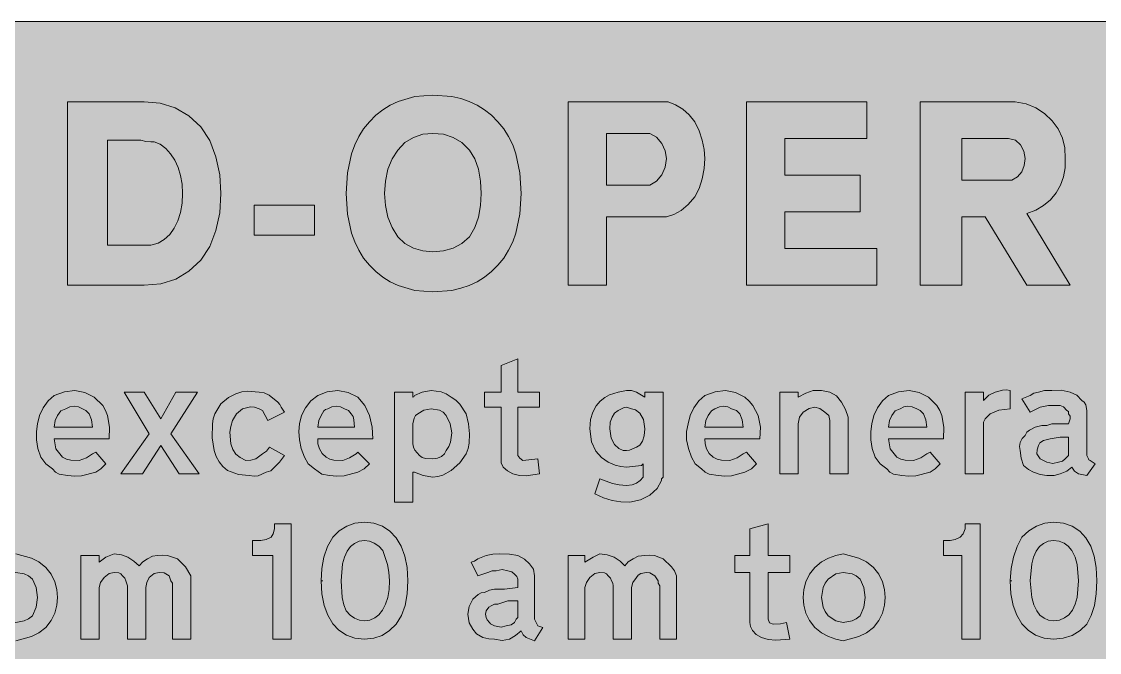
# Model space of a CAD drawing. Header units: metres. Extents: x 10 to 559, y 12 to 260.
# Drawn here: x 345.7 to 462, y 191.9 to 259.9 of the extents above; entities that cross this region are included whole.
import ezdxf

# ---------------------------------------------------------------- set-up
doc = ezdxf.new("R2010")
doc.units = ezdxf.units.M
for name, color, linetype, true_color in [('FILL_BLACK_000000', 7, 'Continuous', 0x000000), ('FILL_YELLOW_FFFF00', 7, 'Continuous', 0xffff00), ('STROKE_BLACK_000000', 7, 'Continuous', 0x000000)]:
    doc.layers.add(name, color=color, linetype=linetype, true_color=true_color)

msp = doc.modelspace()

# ---------------------------------------------------------------- hatches: boundary and pattern name
at = {"layer": 'FILL_BLACK_000000', "true_color": 0x000000}
h = msp.add_hatch(color=7, dxfattribs=at)
h.dxf.hatch_style = 1
h.paths.add_polyline_path([(350.64, 251.28), (358.92, 251.28), (360.64, 251.11), (362.25, 250.6), (363.73, 249.76), (365.04, 248.58), (365.99, 247.08), (366.66, 245.32), (367.07, 243.39), (367.2, 241.38), (367.07, 239.29), (366.66, 237.37), (365.99, 235.66), (365.04, 234.18), (363.75, 233), (362.32, 232.15), (360.71, 231.65), (358.92, 231.48), (350.64, 231.48), (350.64, 251.28)])
h.paths.add_polyline_path([(358.38, 235.8), (359.46, 235.8), (359.64, 235.8), (360.41, 236.02), (361.09, 236.42), (361.67, 236.96), (362.16, 237.64), (362.55, 238.44), (362.83, 239.34), (363, 240.33), (363.06, 241.38), (363, 242.37), (362.84, 243.31), (362.57, 244.19), (362.21, 244.98), (361.76, 245.67), (361.24, 246.24), (360.65, 246.68), (360, 246.96), (359.78, 246.96), (359.64, 246.96), (359.1, 246.98), (358.56, 247.14), (358.2, 247.14), (354.96, 247.14), (354.96, 235.8), (358.2, 235.8), (358.31, 235.8), (358.38, 235.8)], flags=16)
h = msp.add_hatch(color=7, dxfattribs=at)
h.dxf.hatch_style = 1
h.paths.add_polyline_path([(393.07, 251.61), (393.97, 251.3), (394.83, 250.9), (395.63, 250.41), (396.38, 249.81), (397.08, 249.12), (397.71, 248.34), (398.23, 247.51), (398.67, 246.61), (399.01, 245.65), (399.46, 243.6), (399.6, 241.38), (399.46, 239.16), (399.01, 237.1), (398.67, 236.15), (398.23, 235.25), (397.71, 234.42), (397.08, 233.64), (396.38, 232.95), (395.63, 232.35), (394.83, 231.86), (393.97, 231.46), (393.07, 231.15), (392.12, 230.93), (390.06, 230.76), (388.11, 230.93), (386.3, 231.46), (385.46, 231.86), (384.67, 232.35), (383.92, 232.95), (383.22, 233.64), (382.59, 234.42), (382.07, 235.25), (381.63, 236.15), (381.28, 237.1), (380.84, 239.16), (380.7, 241.38), (380.84, 243.6), (381.28, 245.65), (381.63, 246.61), (382.07, 247.51), (382.59, 248.34), (383.22, 249.12), (383.92, 249.81), (384.67, 250.41), (385.46, 250.9), (386.3, 251.3), (388.11, 251.83), (390.06, 252), (392.12, 251.83), (393.07, 251.61)])
h.paths.add_polyline_path([(394.99, 243.99), (394.6, 245.13), (394.02, 246.06), (393.17, 246.87), (392.24, 247.43), (391.21, 247.76), (390.06, 247.86), (388.99, 247.76), (387.97, 247.43), (387.05, 246.87), (386.28, 246.06), (385.68, 245.13), (385.22, 243.99), (384.94, 242.72), (384.84, 241.38), (384.94, 240.07), (385.22, 238.84), (385.68, 237.71), (386.28, 236.7), (387.05, 235.99), (387.97, 235.48), (388.99, 235.18), (390.06, 235.08), (391.21, 235.18), (392.24, 235.48), (393.17, 235.99), (394.02, 236.7), (394.6, 237.71), (394.99, 238.84), (395.21, 240.07), (395.28, 241.38), (395.21, 242.72), (394.99, 243.99)], flags=16)
h = msp.add_hatch(color=7, dxfattribs=at)
h.dxf.hatch_style = 1
h.paths.add_polyline_path([(408.78, 238.86), (408.78, 231.48), (404.64, 231.48), (404.64, 251.28), (414.54, 251.28), (415.26, 251.28), (415.33, 251.28), (415.44, 251.28), (416.24, 250.94), (417.02, 250.47), (417.72, 249.86), (418.32, 249.12), (418.79, 248.15), (419.13, 247.14), (419.33, 246.13), (419.4, 245.16), (419.33, 244.06), (419.13, 242.95), (418.79, 241.92), (418.32, 241.02), (417.61, 240.18), (416.86, 239.53), (416.07, 239.1), (415.26, 238.86), (415.19, 238.86), (415.08, 238.86), (414.36, 238.86), (408.78, 238.86)])
h.paths.add_polyline_path([(413.28, 242.28), (413.35, 242.28), (413.46, 242.28), (414.2, 242.7), (414.77, 243.38), (415.13, 244.23), (415.26, 245.16), (415.13, 245.99), (414.77, 246.78), (414.2, 247.44), (413.46, 247.86), (413.1, 247.86), (408.78, 247.86), (408.78, 242.28), (413.28, 242.28)], flags=16)
h = msp.add_hatch(color=7, dxfattribs=at)
h.dxf.hatch_style = 1
h.paths.add_polyline_path([(428.04, 235.44), (437.94, 235.44), (437.94, 231.48), (423.9, 231.48), (423.9, 251.28), (436.86, 251.28), (436.86, 247.32), (428.04, 247.32), (428.04, 243.36), (436.14, 243.36), (436.14, 239.4), (428.04, 239.4), (428.04, 235.44)])
h = msp.add_hatch(color=7, dxfattribs=at)
h.dxf.hatch_style = 1
h.paths.add_polyline_path([(442.62, 231.48), (442.62, 251.28), (452.88, 251.28), (454.05, 251.04), (455.12, 250.6), (456.06, 249.99), (456.86, 249.23), (457.5, 248.35), (457.97, 247.36), (458.23, 246.29), (458.28, 245.16), (458.26, 244.16), (458.09, 243.19), (457.76, 242.28), (457.29, 241.45), (456.68, 240.7), (455.95, 240.07), (455.1, 239.57), (454.14, 239.22), (458.82, 231.48), (454.14, 231.48), (449.64, 238.86), (447.12, 238.86), (447.12, 231.48), (442.62, 231.48)])
h.paths.add_polyline_path([(452.52, 242.82), (453.12, 243.19), (453.58, 243.72), (453.86, 244.39), (453.96, 245.16), (453.83, 245.95), (453.46, 246.64), (452.9, 247.13), (452.16, 247.32), (447.12, 247.32), (447.12, 242.82), (452.34, 242.82), (452.52, 242.82)], flags=16)
h = msp.add_hatch(color=7, dxfattribs=at)
h.dxf.hatch_style = 1
h.paths.add_polyline_path([(377.28, 240.12), (377.28, 236.88), (370.8, 236.88), (370.8, 240.12), (377.28, 240.12)])
h = msp.add_hatch(color=7, dxfattribs=at)
h.dxf.hatch_style = 1
h.paths.add_polyline_path([(399.44, 212.85), (399.78, 212.58), (401.4, 212.76), (401.58, 211.14), (400.14, 210.94), (399.4, 210.96), (398.7, 211.14), (398.1, 211.47), (397.66, 211.88), (397.43, 212.33), (397.44, 212.76), (397.44, 218.34), (395.64, 218.34), (395.64, 219.96), (397.44, 219.96), (397.44, 222.84), (399.24, 223.56), (399.24, 219.96), (401.58, 219.96), (401.58, 218.34), (399.24, 218.34), (399.24, 213.12), (399.44, 212.85)])
h = msp.add_hatch(color=7, dxfattribs=at)
h.dxf.hatch_style = 1
h.paths.add_polyline_path([(349.35, 211.34), (349.02, 211.68), (348.32, 212.24), (347.76, 212.94), (347.45, 213.88), (347.31, 214.81), (347.3, 215.7), (347.4, 216.54), (347.63, 217.45), (348.03, 218.27), (348.56, 219), (349.2, 219.6), (350.31, 220), (351.43, 220.12), (352.52, 219.93), (353.52, 219.42), (354.44, 218.5), (354.76, 217.98), (354.96, 217.44), (355.18, 216.18), (355.14, 214.92), (349.2, 214.92), (349.38, 213.84), (350.1, 212.94), (350.53, 212.73), (351, 212.62), (351.9, 212.58), (352.69, 212.87), (353.34, 213.3), (353.7, 213.48), (354.78, 212.22), (354.24, 211.7), (353.7, 211.32), (352.17, 210.94), (351.42, 210.89), (350.64, 210.96), (349.76, 211.12), (349.35, 211.34)])
h.paths.add_polyline_path([(353.23, 216.97), (352.98, 217.62), (352.62, 217.96), (352.26, 218.16), (351.83, 218.36), (351.36, 218.43), (350.89, 218.36), (350.46, 218.16), (349.94, 217.93), (349.56, 217.44), (349.31, 216.88), (349.2, 216.18), (353.34, 216.18), (353.23, 216.97)], flags=16)
h = msp.add_hatch(color=7, dxfattribs=at)
h.dxf.hatch_style = 1
h.paths.add_polyline_path([(360.72, 214.2), (358.74, 211.14), (356.4, 211.14), (359.46, 215.46), (356.76, 219.96), (358.92, 219.96), (360.72, 217.08), (362.34, 219.96), (364.68, 219.96), (361.8, 215.46), (364.86, 211.14), (362.7, 211.14), (360.72, 214.2)])
h = msp.add_hatch(color=7, dxfattribs=at)
h.dxf.hatch_style = 1
h.paths.add_polyline_path([(370.44, 212.6), (370.98, 212.76), (371.7, 213.3), (372.13, 213.59), (372.42, 214.02), (374.04, 213.12), (373.5, 212.4), (372.96, 211.86), (372.58, 211.45), (372.06, 211.32), (371.23, 210.94), (370.77, 210.89), (370.26, 210.96), (369.09, 211.09), (367.92, 211.5), (367.42, 211.94), (367, 212.44), (366.68, 213.02), (366.48, 213.66), (366.26, 215.03), (366.3, 216.54), (366.36, 217.08), (366.55, 217.62), (367.2, 218.7), (368.01, 219.37), (368.82, 219.78), (369.47, 219.99), (370.08, 220.07), (371.34, 219.96), (371.88, 219.87), (372.4, 219.62), (373.32, 218.88), (373.57, 218.61), (373.68, 218.34), (374.04, 217.8), (372.24, 216.9), (371.7, 217.98), (371.34, 218.16), (370.83, 218.34), (370.37, 218.36), (369.54, 218.16), (368.87, 217.6), (368.46, 216.9), (368.25, 216.25), (368.17, 215.64), (368.28, 214.38), (368.48, 213.77), (368.82, 213.28), (369.29, 212.89), (369.9, 212.58), (370.44, 212.6)])
h = msp.add_hatch(color=7, dxfattribs=at)
h.dxf.hatch_style = 1
h.paths.add_polyline_path([(377.28, 211.68), (376.6, 212.24), (376.2, 212.94), (375.86, 213.88), (375.66, 214.81), (375.59, 215.7), (375.66, 216.54), (375.89, 217.45), (376.31, 218.27), (376.9, 219), (377.64, 219.6), (378.67, 220), (379.8, 220.12), (380.93, 219.93), (381.96, 219.42), (382.72, 218.5), (383.22, 217.44), (383.53, 216.18), (383.58, 214.92), (377.64, 214.92), (377.66, 214.38), (377.82, 213.84), (378.11, 213.32), (378.54, 212.94), (378.95, 212.73), (379.37, 212.62), (380.34, 212.58), (381.06, 212.87), (381.78, 213.3), (381.96, 213.48), (383.22, 212.22), (382.66, 211.7), (381.96, 211.32), (380.5, 210.94), (379.71, 210.89), (378.9, 210.96), (378.09, 211.12), (377.28, 211.68)])
h.paths.add_polyline_path([(381.55, 216.97), (381.45, 217.32), (381.24, 217.62), (380.95, 217.96), (380.52, 218.16), (380.09, 218.36), (379.62, 218.43), (379.15, 218.36), (378.72, 218.16), (378.48, 218.1), (378.29, 217.93), (378, 217.44), (377.75, 216.88), (377.64, 216.18), (381.6, 216.18), (381.55, 216.97)], flags=16)
h = msp.add_hatch(color=7, dxfattribs=at)
h.dxf.hatch_style = 1
h.paths.add_polyline_path([(390.96, 219.98), (391.5, 219.76), (392.04, 219.42), (392.55, 219.09), (392.98, 218.65), (393.66, 217.62), (393.91, 216.54), (394.02, 215.46), (393.97, 214.45), (393.87, 213.87), (393.66, 213.3), (392.98, 212.33), (392.04, 211.5), (391.12, 211), (390.6, 210.84), (390.06, 210.78), (389, 210.98), (388.08, 211.32), (387.97, 211.32), (387.9, 211.32), (387.9, 208.08), (385.92, 208.08), (385.92, 219.96), (387.9, 219.96), (387.9, 219.6), (387.9, 219.42), (387.99, 219.44), (388.08, 219.6), (388.91, 219.94), (389.88, 220.14), (390.96, 219.98)])
h.paths.add_polyline_path([(388.04, 217.15), (387.9, 216.54), (387.9, 214.38), (387.96, 214.01), (388.12, 213.68), (388.62, 213.12), (388.92, 212.91), (389.27, 212.8), (390.06, 212.76), (390.56, 212.82), (390.98, 213.01), (391.3, 213.29), (391.5, 213.66), (391.79, 214.09), (391.98, 214.55), (392.11, 215.55), (391.93, 216.55), (391.5, 217.44), (391.17, 217.78), (390.76, 218), (389.88, 218.16), (389.09, 218.02), (388.44, 217.62), (388.2, 217.43), (388.04, 217.15)], flags=16)
h = msp.add_hatch(color=7, dxfattribs=at)
h.dxf.hatch_style = 1
h.paths.add_polyline_path([(410.16, 209.94), (410.94, 209.88), (411.55, 209.94), (412.04, 210.13), (412.43, 210.41), (412.74, 210.78), (412.74, 211.14), (412.74, 212.22), (412.56, 212.04), (410.94, 211.86), (410.35, 211.93), (409.72, 212.09), (408.96, 212.4), (408.27, 212.89), (407.63, 213.59), (407.16, 214.6), (406.98, 216), (407.07, 216.99), (407.31, 217.81), (407.66, 218.47), (408.1, 218.99), (408.6, 219.39), (409.11, 219.67), (410.04, 219.96), (410.94, 220.14), (411.48, 220.12), (412.02, 219.96), (412.92, 219.42), (412.92, 219.96), (414.9, 219.96), (414.9, 210.78), (414.72, 210.6), (414.72, 210.42), (414.26, 209.55), (413.48, 208.84), (412.47, 208.34), (411.3, 208.08), (410.35, 208.12), (409.41, 208.26), (408.46, 208.54), (407.52, 208.98), (408.06, 210.6), (409.43, 210.1), (410.16, 209.94)])
h.paths.add_polyline_path([(410.04, 217.98), (409.67, 217.67), (409.39, 217.26), (409.2, 216.71), (409.14, 216), (409.29, 214.98), (409.66, 214.29), (410.13, 213.87), (410.58, 213.66), (410.94, 213.66), (411.28, 213.7), (412.02, 214.02), (412.39, 214.25), (412.67, 214.67), (412.86, 215.26), (412.92, 216), (412.77, 217.02), (412.4, 217.69), (411.93, 218.05), (411.48, 218.16), (410.94, 218.34), (410.69, 218.29), (410.04, 217.98)], flags=16)
h = msp.add_hatch(color=7, dxfattribs=at)
h.dxf.hatch_style = 1
h.paths.add_polyline_path([(419.45, 211.34), (419.04, 211.68), (418.37, 212.24), (417.96, 212.94), (417.63, 213.88), (417.44, 214.81), (417.43, 215.7), (417.6, 216.54), (417.83, 217.45), (418.23, 218.27), (418.76, 219), (419.4, 219.6), (420.51, 220), (421.63, 220.12), (422.72, 219.93), (423.72, 219.42), (424.2, 218.98), (424.58, 218.5), (425.16, 217.44), (425.39, 216.18), (425.34, 214.92), (419.4, 214.92), (419.42, 214.38), (419.58, 213.84), (419.87, 213.32), (420.3, 212.94), (420.73, 212.73), (421.2, 212.62), (422.1, 212.58), (422.89, 212.87), (423.54, 213.3), (423.9, 213.48), (424.98, 212.22), (424.42, 211.7), (423.72, 211.32), (422.28, 210.94), (421.54, 210.89), (420.84, 210.96), (419.87, 211.12), (419.45, 211.34)])
h.paths.add_polyline_path([(423.43, 216.97), (423.18, 217.62), (422.8, 217.96), (422.28, 218.16), (421.87, 218.36), (421.45, 218.43), (420.99, 218.36), (420.48, 218.16), (420.12, 217.93), (419.76, 217.44), (419.51, 216.88), (419.4, 216.18), (423.54, 216.18), (423.43, 216.97)], flags=16)
h = msp.add_hatch(color=7, dxfattribs=at)
h.dxf.hatch_style = 1
h.paths.add_polyline_path([(430.65, 218.2), (430.02, 217.8), (429.62, 217.24), (429.48, 216.54), (429.48, 211.14), (427.5, 211.14), (427.5, 219.96), (429.48, 219.96), (429.48, 219.42), (430.29, 219.85), (431.1, 220.14), (432, 220.12), (432.9, 219.96), (433.6, 219.55), (434.16, 218.88), (434.59, 218.07), (434.88, 217.26), (434.88, 211.14), (432.9, 211.14), (432.9, 216.9), (432.77, 217.42), (432.36, 217.8), (431.82, 218.2), (431.28, 218.34), (430.65, 218.2)])
h = msp.add_hatch(color=7, dxfattribs=at)
h.dxf.hatch_style = 1
h.paths.add_polyline_path([(439.35, 211.34), (439.02, 211.68), (438.32, 212.24), (437.76, 212.94), (437.45, 213.88), (437.31, 214.81), (437.3, 215.7), (437.4, 216.54), (437.63, 217.45), (438.03, 218.27), (438.56, 219), (439.2, 219.6), (440.31, 220), (441.43, 220.12), (442.52, 219.93), (443.52, 219.42), (444.44, 218.5), (444.76, 217.98), (444.96, 217.44), (445.18, 216.18), (445.14, 214.92), (439.2, 214.92), (439.38, 213.84), (440.1, 212.94), (440.53, 212.73), (441, 212.62), (441.9, 212.58), (442.69, 212.87), (443.34, 213.3), (443.7, 213.48), (444.78, 212.22), (444.24, 211.7), (443.7, 211.32), (442.17, 210.94), (441.42, 210.89), (440.64, 210.96), (439.76, 211.12), (439.35, 211.34)])
h.paths.add_polyline_path([(443.23, 216.97), (442.98, 217.62), (442.62, 217.96), (442.26, 218.16), (441.75, 218.36), (441.29, 218.43), (440.87, 218.36), (440.46, 218.16), (439.94, 217.93), (439.56, 217.44), (439.31, 216.88), (439.2, 216.18), (443.34, 216.18), (443.23, 216.97)], flags=16)
h = msp.add_hatch(color=7, dxfattribs=at)
h.dxf.hatch_style = 1
h.paths.add_polyline_path([(450.02, 219.64), (450.72, 219.96), (451.53, 220.18), (451.94, 220.21), (452.34, 220.14), (452.34, 218.16), (451.13, 218.02), (450.18, 217.62), (449.64, 217.08), (449.48, 216.72), (449.46, 216.36), (449.46, 211.14), (447.48, 211.14), (447.48, 219.96), (449.46, 219.96), (449.46, 219.06), (450.02, 219.64)])
h = msp.add_hatch(color=7, dxfattribs=at)
h.dxf.hatch_style = 1
h.paths.add_polyline_path([(454.88, 219.85), (455.4, 219.96), (456.05, 220.12), (456.84, 220.14), (457.83, 220.18), (458.82, 219.96), (459.52, 219.64), (460.08, 219.06), (460.32, 218.87), (460.49, 218.59), (460.62, 217.98), (460.62, 216), (460.62, 213.12), (460.8, 212.76), (460.82, 212.67), (460.98, 212.58), (461.52, 212.22), (460.62, 210.96), (459.72, 211.14), (459.29, 211.43), (459, 211.86), (458.44, 211.43), (457.74, 211.14), (457.09, 210.98), (456.3, 210.96), (455.58, 211.07), (454.86, 211.32), (454.32, 211.61), (453.78, 212.04), (453.53, 212.85), (453.42, 213.66), (453.35, 214.09), (453.42, 214.54), (453.62, 214.95), (453.96, 215.28), (454.15, 215.62), (454.43, 215.86), (455.04, 216.18), (455.74, 216.34), (456.3, 216.36), (456.84, 216.52), (457.38, 216.54), (458.64, 216.54), (458.82, 217.08), (458.8, 217.35), (458.64, 217.62), (458.62, 217.87), (458.46, 217.98), (458.1, 218.38), (457.74, 218.52), (456.48, 218.52), (455.58, 218.34), (454.5, 217.8), (453.6, 219.24), (454.5, 219.6), (454.88, 219.85)])
h.paths.add_polyline_path([(457.56, 212.4), (457.99, 212.51), (458.28, 212.76), (458.64, 213.12), (458.64, 213.66), (458.64, 215.1), (457.74, 215.1), (456.66, 214.92), (455.94, 214.74), (455.54, 214.47), (455.4, 214.2), (455.24, 213.75), (455.22, 213.3), (455.58, 212.76), (455.94, 212.58), (456.3, 212.4), (456.93, 212.26), (457.56, 212.4)], flags=16)
h = msp.add_hatch(color=7, dxfattribs=at)
h.dxf.hatch_style = 1
h.paths.add_polyline_path([(378.29, 202.16), (378.68, 203.29), (379.26, 204.3), (379.97, 205.01), (380.77, 205.51), (381.66, 205.82), (382.68, 205.92), (383.71, 205.81), (384.63, 205.49), (385.43, 204.97), (386.1, 204.25), (386.64, 203.35), (387.03, 202.27), (387.28, 201.03), (387.36, 199.62), (387.29, 198.21), (387.07, 196.94), (386.68, 195.85), (386.1, 194.94), (385.39, 194.23), (384.59, 193.72), (383.7, 193.42), (382.68, 193.32), (381.65, 193.43), (380.73, 193.75), (379.93, 194.27), (379.26, 194.98), (378.72, 195.89), (378.33, 196.96), (378.08, 198.21), (378, 199.62), (378.07, 200.93), (378.29, 202.16)])
h.paths.add_polyline_path([(383.79, 195.6), (384.25, 195.95), (384.64, 196.45), (384.95, 197.07), (385.19, 197.81), (385.33, 198.66), (385.38, 199.62), (385.32, 200.53), (385.16, 201.37), (384.66, 202.86), (384.22, 203.33), (383.74, 203.67), (383.22, 203.87), (382.68, 203.94), (382.11, 203.87), (381.6, 203.64), (381.17, 203.29), (380.81, 202.79), (380.53, 202.17), (380.33, 201.43), (380.16, 199.62), (380.29, 197.8), (380.46, 197.01), (380.7, 196.38), (381.14, 195.91), (381.62, 195.57), (382.14, 195.37), (382.68, 195.3), (383.26, 195.37), (383.79, 195.6)], flags=16)
h = msp.add_hatch(color=7, dxfattribs=at)
h.dxf.hatch_style = 1
h.paths.add_polyline_path([(452.7, 202.16), (453.1, 203.29), (453.6, 204.3), (454.34, 205.01), (455.18, 205.51), (456.08, 205.82), (457.02, 205.92), (458.1, 205.81), (459.04, 205.49), (459.85, 204.97), (460.51, 204.25), (461.03, 203.35), (461.4, 202.27), (461.62, 201.03), (461.7, 199.62), (461.63, 198.21), (461.43, 196.94), (461.09, 195.85), (460.62, 194.94), (459.88, 194.23), (459.02, 193.72), (458.06, 193.42), (457.02, 193.32), (455.99, 193.43), (455.07, 193.75), (454.27, 194.27), (453.6, 194.98), (453.06, 195.89), (452.67, 196.96), (452.42, 198.21), (452.34, 199.62), (452.44, 200.93), (452.7, 202.16)])
h.paths.add_polyline_path([(458.2, 195.6), (458.67, 195.95), (459.05, 196.45), (459.34, 197.07), (459.55, 197.81), (459.72, 199.62), (459.56, 201.37), (459.34, 202.15), (459, 202.86), (458.59, 203.33), (458.15, 203.67), (457.63, 203.87), (457.02, 203.94), (456.45, 203.87), (455.94, 203.64), (455.51, 203.29), (455.15, 202.79), (454.87, 202.17), (454.67, 201.43), (454.5, 199.62), (454.66, 197.8), (454.88, 197.01), (455.22, 196.38), (455.55, 195.91), (455.99, 195.57), (456.49, 195.37), (457.02, 195.3), (457.65, 195.37), (458.2, 195.6)], flags=16)
h = msp.add_hatch(color=7, dxfattribs=at)
h.dxf.hatch_style = 1
h.paths.add_polyline_path([(372.78, 193.32), (372.78, 202.32), (370.62, 202.32), (370.62, 203.94), (371.52, 203.94), (372.06, 204.05), (372.6, 204.3), (372.85, 204.68), (372.96, 205.2), (372.96, 205.74), (374.76, 205.74), (374.76, 193.32), (372.78, 193.32)])
h = msp.add_hatch(color=7, dxfattribs=at)
h.dxf.hatch_style = 1
h.paths.add_polyline_path([(426.38, 195.07), (426.78, 194.94), (427.57, 194.96), (428.22, 195.12), (428.58, 193.32), (427.05, 193.21), (426.25, 193.29), (425.52, 193.5), (424.94, 193.83), (424.55, 194.24), (424.33, 194.69), (424.26, 195.12), (424.26, 200.52), (422.64, 200.52), (422.64, 202.32), (424.26, 202.32), (424.26, 205.2), (426.24, 205.74), (426.24, 202.32), (428.58, 202.32), (428.58, 200.52), (426.24, 200.52), (426.24, 195.48), (426.38, 195.07)])
h = msp.add_hatch(color=7, dxfattribs=at)
h.dxf.hatch_style = 1
h.paths.add_polyline_path([(447.12, 193.32), (447.12, 202.32), (445.14, 202.32), (445.14, 203.94), (445.86, 203.94), (446.4, 204.05), (446.94, 204.3), (447.28, 204.68), (447.48, 205.2), (447.48, 205.74), (449.1, 205.74), (449.1, 193.32), (447.12, 193.32)])
h = msp.add_hatch(color=7, dxfattribs=at)
h.dxf.hatch_style = 1
h.paths.add_polyline_path([(341.03, 199.51), (341.42, 200.33), (342, 201.06), (342.71, 201.64), (343.46, 202.05), (344.25, 202.33), (345.06, 202.5), (346.75, 202.05), (347.57, 201.64), (348.3, 201.06), (348.88, 200.33), (349.27, 199.51), (349.49, 198.66), (349.56, 197.82), (349.49, 196.98), (349.27, 196.13), (348.88, 195.31), (348.3, 194.58), (347.57, 194), (346.75, 193.59), (345.06, 193.14), (344.25, 193.31), (343.46, 193.59), (342.71, 194), (342, 194.58), (341.42, 195.31), (341.03, 196.13), (340.81, 196.98), (340.74, 197.82), (340.81, 198.66), (341.03, 199.51)])
h.paths.add_polyline_path([(343.44, 199.8), (343.1, 199.36), (342.88, 198.88), (342.72, 197.82), (342.88, 196.76), (343.1, 196.28), (343.44, 195.84), (344.25, 195.28), (345.06, 195.12), (345.96, 195.28), (346.43, 195.5), (346.86, 195.84), (347.26, 196.76), (347.4, 197.82), (347.26, 198.88), (346.86, 199.8), (346.43, 200.14), (345.96, 200.36), (345.06, 200.52), (344.25, 200.36), (343.44, 199.8)], flags=16)
h = msp.add_hatch(color=7, dxfattribs=at)
h.dxf.hatch_style = 1
h.paths.add_polyline_path([(354.06, 201.6), (354.78, 202.14), (355.68, 202.5), (356.46, 202.4), (357.17, 202.14), (357.81, 201.74), (358.38, 201.24), (358.76, 201.67), (359.28, 201.96), (359.82, 202.27), (360.36, 202.32), (360.9, 202.39), (361.44, 202.34), (362.52, 201.96), (363.38, 201.13), (363.96, 200.16), (363.96, 199.98), (363.96, 199.62), (363.96, 193.32), (361.98, 193.32), (361.98, 199.08), (361.96, 199.35), (361.8, 199.62), (361.62, 200.16), (361.08, 200.47), (360.54, 200.52), (360, 200.38), (359.46, 199.98), (359.21, 199.44), (359.1, 198.9), (359.1, 193.32), (357.12, 193.32), (357.12, 199.08), (356.94, 199.62), (356.83, 199.89), (356.58, 200.16), (356.41, 200.37), (356.2, 200.47), (355.68, 200.52), (355.14, 200.38), (354.6, 199.98), (354.2, 199.44), (354.06, 198.9), (354.06, 193.32), (352.08, 193.32), (352.08, 202.32), (354.06, 202.32), (354.06, 201.6)])
h = msp.add_hatch(color=7, dxfattribs=at)
h.dxf.hatch_style = 1
h.paths.add_polyline_path([(394.92, 201.96), (395.82, 202.32), (396.54, 202.48), (397.26, 202.5), (398.32, 202.48), (399.24, 202.32), (399.94, 201.94), (400.5, 201.42), (400.9, 200.86), (401.04, 200.16), (401.04, 198.36), (401.04, 195.48), (401.22, 195.12), (401.4, 194.76), (401.94, 194.58), (401.04, 193.14), (400.14, 193.5), (399.8, 193.79), (399.6, 194.22), (398.97, 193.7), (398.34, 193.32), (397.53, 193.18), (396.72, 193.32), (396.09, 193.34), (395.46, 193.5), (394.78, 193.88), (394.38, 194.4), (393.97, 195.07), (393.84, 196.02), (393.97, 196.83), (394.38, 197.64), (394.94, 198.13), (395.27, 198.3), (395.64, 198.36), (396.18, 198.61), (396.72, 198.72), (397.8, 198.72), (399.24, 198.9), (399.24, 199.26), (399.24, 199.8), (399.13, 200.07), (398.88, 200.34), (398.59, 200.59), (398.16, 200.7), (397.53, 200.83), (396.9, 200.7), (396.45, 200.68), (396, 200.52), (394.92, 200.16), (394.2, 201.6), (394.56, 201.71), (394.92, 201.96)])
h.paths.add_polyline_path([(397.98, 194.76), (398.5, 194.87), (398.88, 195.12), (399.06, 195.48), (399.22, 195.66), (399.24, 195.84), (399.24, 197.46), (398.16, 197.46), (397.08, 197.1), (396.72, 197.08), (396.36, 196.92), (396.09, 196.78), (395.82, 196.38), (395.75, 196.02), (395.82, 195.66), (395.93, 195.39), (396.18, 195.12), (396.27, 194.96), (396.36, 194.94), (396.72, 194.76), (397.42, 194.62), (397.98, 194.76)], flags=16)
h = msp.add_hatch(color=7, dxfattribs=at)
h.dxf.hatch_style = 1
h.paths.add_polyline_path([(406.44, 201.6), (407.34, 202.14), (408.06, 202.5), (408.86, 202.4), (409.61, 202.14), (410.26, 201.74), (410.76, 201.24), (411.14, 201.67), (411.66, 201.96), (412.22, 202.27), (412.92, 202.32), (413.46, 202.39), (413.98, 202.34), (414.9, 201.96), (415.82, 201.13), (416.14, 200.67), (416.34, 200.16), (416.34, 199.98), (416.34, 199.62), (416.34, 193.32), (414.54, 193.32), (414.54, 199.08), (414.38, 199.35), (414.36, 199.62), (414, 200.16), (413.48, 200.47), (413.1, 200.52), (412.49, 200.38), (412.21, 200.22), (412.02, 199.98), (411.62, 199.44), (411.48, 198.9), (411.48, 193.32), (409.5, 193.32), (409.5, 199.08), (409.48, 199.35), (409.32, 199.62), (409.21, 199.89), (408.96, 200.16), (408.79, 200.37), (408.58, 200.47), (408.06, 200.52), (407.52, 200.38), (406.98, 199.98), (406.64, 199.44), (406.44, 198.9), (406.44, 193.32), (404.64, 193.32), (404.64, 202.32), (406.44, 202.32), (406.44, 201.6)])
h = msp.add_hatch(color=7, dxfattribs=at)
h.dxf.hatch_style = 1
h.paths.add_polyline_path([(430.31, 199.51), (430.7, 200.33), (431.28, 201.06), (431.99, 201.64), (432.74, 202.05), (433.53, 202.33), (434.34, 202.5), (436.03, 202.05), (436.85, 201.64), (437.58, 201.06), (438.16, 200.33), (438.55, 199.51), (438.77, 198.66), (438.84, 197.82), (438.77, 196.98), (438.55, 196.13), (438.16, 195.31), (437.58, 194.58), (436.85, 194), (436.03, 193.59), (434.34, 193.14), (433.53, 193.31), (432.74, 193.59), (431.99, 194), (431.28, 194.58), (430.7, 195.31), (430.31, 196.13), (430.09, 196.98), (430.02, 197.82), (430.09, 198.66), (430.31, 199.51)])
h.paths.add_polyline_path([(432.72, 199.8), (432.38, 199.36), (432.16, 198.88), (432, 197.82), (432.16, 196.76), (432.38, 196.28), (432.72, 195.84), (433.53, 195.28), (434.34, 195.12), (435.31, 195.28), (435.73, 195.5), (436.14, 195.84), (436.54, 196.76), (436.68, 197.82), (436.54, 198.88), (436.14, 199.8), (435.73, 200.14), (435.31, 200.36), (434.34, 200.52), (433.53, 200.36), (432.72, 199.8)], flags=16)
at = {"layer": 'FILL_YELLOW_FFFF00', "true_color": 0xffff00}
h = msp.add_hatch(color=7, dxfattribs=at)
h.dxf.hatch_style = 1
h.paths.add_polyline_path([(553.58, 259.76), (554.9, 259.31), (556.14, 258.63), (557.28, 257.76), (558.12, 256.72), (558.74, 255.51), (559.13, 254.17), (559.26, 252.72), (559.26, 18.9), (559.13, 17.57), (558.72, 16.38), (558.07, 15.05), (557.28, 13.86), (556.11, 12.94), (554.83, 12.33), (553.51, 11.99), (552.24, 11.88), (17.1, 11.88), (15.86, 11.99), (14.6, 12.33), (13.38, 12.94), (12.24, 13.86), (11.3, 15), (10.62, 16.24), (10.22, 17.56), (10.08, 18.9), (10.08, 252.72), (10.22, 254.07), (10.62, 255.42), (11.3, 256.66), (12.24, 257.76), (12.71, 258.27), (13.28, 258.7), (14.58, 259.38), (15.91, 259.78), (17.1, 259.92), (552.24, 259.92), (553.58, 259.76)])

# ---------------------------------------------------------------- linework, layer by layer
at = {"layer": 'FILL_BLACK_000000', "lineweight": 0, "true_color": 0x000000}
for points in [[(350.64, 251.28), (358.92, 251.28), (360.64, 251.11), (362.25, 250.6), (363.73, 249.76), (365.04, 248.58), (365.99, 247.08), (366.66, 245.32), (367.07, 243.39), (367.2, 241.38), (367.07, 239.29), (366.66, 237.37), (365.99, 235.66), (365.04, 234.18), (363.75, 233), (362.32, 232.15), (360.71, 231.65), (358.92, 231.48), (350.64, 231.48)], [(393.07, 251.61), (393.97, 251.3), (394.83, 250.9), (395.63, 250.41), (396.38, 249.81), (397.08, 249.12), (397.71, 248.34), (398.23, 247.51), (398.67, 246.61), (399.01, 245.65), (399.46, 243.6), (399.6, 241.38), (399.46, 239.16), (399.01, 237.1), (398.67, 236.15), (398.23, 235.25), (397.71, 234.42), (397.08, 233.64), (396.38, 232.95), (395.63, 232.35), (394.83, 231.86), (393.97, 231.46), (393.07, 231.15), (392.12, 230.93), (390.06, 230.76), (388.11, 230.93), (386.3, 231.46), (385.46, 231.86), (384.67, 232.35), (383.92, 232.95), (383.22, 233.64), (382.59, 234.42), (382.07, 235.25), (381.63, 236.15), (381.28, 237.1), (380.84, 239.16), (380.7, 241.38), (380.84, 243.6), (381.28, 245.65), (381.63, 246.61), (382.07, 247.51), (382.59, 248.34), (383.22, 249.12), (383.92, 249.81), (384.67, 250.41), (385.46, 250.9), (386.3, 251.3), (388.11, 251.83), (390.06, 252), (392.12, 251.83)], [(408.78, 238.86), (408.78, 231.48), (404.64, 231.48), (404.64, 251.28), (414.54, 251.28), (415.26, 251.28), (415.33, 251.28), (415.44, 251.28), (416.24, 250.94), (417.02, 250.47), (417.72, 249.86), (418.32, 249.12), (418.79, 248.15), (419.13, 247.14), (419.33, 246.13), (419.4, 245.16), (419.33, 244.06), (419.13, 242.95), (418.79, 241.92), (418.32, 241.02), (417.61, 240.18), (416.86, 239.53), (416.07, 239.1), (415.26, 238.86), (415.19, 238.86), (415.08, 238.86), (414.36, 238.86)], [(428.04, 235.44), (437.94, 235.44), (437.94, 231.48), (423.9, 231.48), (423.9, 251.28), (436.86, 251.28), (436.86, 247.32), (428.04, 247.32), (428.04, 243.36), (436.14, 243.36), (436.14, 239.4), (428.04, 239.4)], [(442.62, 231.48), (442.62, 251.28), (452.88, 251.28), (454.05, 251.04), (455.12, 250.6), (456.06, 249.99), (456.86, 249.23), (457.5, 248.35), (457.97, 247.36), (458.23, 246.29), (458.28, 245.16), (458.26, 244.16), (458.09, 243.19), (457.76, 242.28), (457.29, 241.45), (456.68, 240.7), (455.95, 240.07), (455.1, 239.57), (454.14, 239.22), (458.82, 231.48), (454.14, 231.48), (449.64, 238.86), (447.12, 238.86), (447.12, 231.48)], [(394.99, 243.99), (394.6, 245.13), (394.02, 246.06), (393.17, 246.87), (392.24, 247.43), (391.21, 247.76), (390.06, 247.86), (388.99, 247.76), (387.97, 247.43), (387.05, 246.87), (386.28, 246.06), (385.68, 245.13), (385.22, 243.99), (384.94, 242.72), (384.84, 241.38), (384.94, 240.07), (385.22, 238.84), (385.68, 237.71), (386.28, 236.7), (387.05, 235.99), (387.97, 235.48), (388.99, 235.18), (390.06, 235.08), (391.21, 235.18), (392.24, 235.48), (393.17, 235.99), (394.02, 236.7), (394.6, 237.71), (394.99, 238.84), (395.21, 240.07), (395.28, 241.38), (395.21, 242.72)], [(413.28, 242.28), (413.35, 242.28), (413.46, 242.28), (414.2, 242.7), (414.77, 243.38), (415.13, 244.23), (415.26, 245.16), (415.13, 245.99), (414.77, 246.78), (414.2, 247.44), (413.46, 247.86), (413.1, 247.86), (408.78, 247.86), (408.78, 242.28)], [(358.38, 235.8), (359.46, 235.8), (359.64, 235.8), (360.41, 236.02), (361.09, 236.42), (361.67, 236.96), (362.16, 237.64), (362.55, 238.44), (362.83, 239.34), (363, 240.33), (363.06, 241.38), (363, 242.37), (362.84, 243.31), (362.57, 244.19), (362.21, 244.98), (361.76, 245.67), (361.24, 246.24), (360.65, 246.68), (360, 246.96), (359.78, 246.96), (359.64, 246.96), (359.1, 246.98), (358.56, 247.14), (358.2, 247.14), (354.96, 247.14), (354.96, 235.8), (358.2, 235.8), (358.31, 235.8)], [(452.52, 242.82), (453.12, 243.19), (453.58, 243.72), (453.86, 244.39), (453.96, 245.16), (453.83, 245.95), (453.46, 246.64), (452.9, 247.13), (452.16, 247.32), (447.12, 247.32), (447.12, 242.82), (452.34, 242.82)], [(377.28, 240.12), (377.28, 236.88), (370.8, 236.88), (370.8, 240.12)], [(399.44, 212.85), (399.78, 212.58), (401.4, 212.76), (401.58, 211.14), (400.14, 210.94), (399.4, 210.96), (398.7, 211.14), (398.1, 211.47), (397.66, 211.88), (397.43, 212.33), (397.44, 212.76), (397.44, 218.34), (395.64, 218.34), (395.64, 219.96), (397.44, 219.96), (397.44, 222.84), (399.24, 223.56), (399.24, 219.96), (401.58, 219.96), (401.58, 218.34), (399.24, 218.34), (399.24, 213.12)], [(349.35, 211.34), (349.02, 211.68), (348.32, 212.24), (347.76, 212.94), (347.45, 213.88), (347.31, 214.81), (347.3, 215.7), (347.4, 216.54), (347.63, 217.45), (348.03, 218.27), (348.56, 219), (349.2, 219.6), (350.31, 220), (351.43, 220.12), (352.52, 219.93), (353.52, 219.42), (354.44, 218.5), (354.76, 217.98), (354.96, 217.44), (355.18, 216.18), (355.14, 214.92), (349.2, 214.92), (349.38, 213.84), (350.1, 212.94), (350.53, 212.73), (351, 212.62), (351.9, 212.58), (352.69, 212.87), (353.34, 213.3), (353.7, 213.48), (354.78, 212.22), (354.24, 211.7), (353.7, 211.32), (352.17, 210.94), (351.42, 210.89), (350.64, 210.96), (349.76, 211.12)], [(360.72, 214.2), (358.74, 211.14), (356.4, 211.14), (359.46, 215.46), (356.76, 219.96), (358.92, 219.96), (360.72, 217.08), (362.34, 219.96), (364.68, 219.96), (361.8, 215.46), (364.86, 211.14), (362.7, 211.14)], [(370.44, 212.6), (370.98, 212.76), (371.7, 213.3), (372.13, 213.59), (372.42, 214.02), (374.04, 213.12), (373.5, 212.4), (372.96, 211.86), (372.58, 211.45), (372.06, 211.32), (371.23, 210.94), (370.77, 210.89), (370.26, 210.96), (369.09, 211.09), (367.92, 211.5), (367.42, 211.94), (367, 212.44), (366.68, 213.02), (366.48, 213.66), (366.26, 215.03), (366.3, 216.54), (366.36, 217.08), (366.55, 217.62), (367.2, 218.7), (368.01, 219.37), (368.82, 219.78), (369.47, 219.99), (370.08, 220.07), (371.34, 219.96), (371.88, 219.87), (372.4, 219.62), (373.32, 218.88), (373.57, 218.61), (373.68, 218.34), (374.04, 217.8), (372.24, 216.9), (371.7, 217.98), (371.34, 218.16), (370.83, 218.34), (370.37, 218.36), (369.54, 218.16), (368.87, 217.6), (368.46, 216.9), (368.25, 216.25), (368.17, 215.64), (368.28, 214.38), (368.48, 213.77), (368.82, 213.28), (369.29, 212.89), (369.9, 212.58)], [(377.28, 211.68), (376.6, 212.24), (376.2, 212.94), (375.86, 213.88), (375.66, 214.81), (375.59, 215.7), (375.66, 216.54), (375.89, 217.45), (376.31, 218.27), (376.9, 219), (377.64, 219.6), (378.67, 220), (379.8, 220.12), (380.93, 219.93), (381.96, 219.42), (382.72, 218.5), (383.22, 217.44), (383.53, 216.18), (383.58, 214.92), (377.64, 214.92), (377.66, 214.38), (377.82, 213.84), (378.11, 213.32), (378.54, 212.94), (378.95, 212.73), (379.37, 212.62), (380.34, 212.58), (381.06, 212.87), (381.78, 213.3), (381.96, 213.48), (383.22, 212.22), (382.66, 211.7), (381.96, 211.32), (380.5, 210.94), (379.71, 210.89), (378.9, 210.96), (378.09, 211.12)], [(390.96, 219.98), (391.5, 219.76), (392.04, 219.42), (392.55, 219.09), (392.98, 218.65), (393.66, 217.62), (393.91, 216.54), (394.02, 215.46), (393.97, 214.45), (393.87, 213.87), (393.66, 213.3), (392.98, 212.33), (392.04, 211.5), (391.12, 211), (390.6, 210.84), (390.06, 210.78), (389, 210.98), (388.08, 211.32), (387.97, 211.32), (387.9, 211.32), (387.9, 208.08), (385.92, 208.08), (385.92, 219.96), (387.9, 219.96), (387.9, 219.6), (387.9, 219.42), (387.99, 219.44), (388.08, 219.6), (388.91, 219.94), (389.88, 220.14)], [(410.16, 209.94), (410.94, 209.88), (411.55, 209.94), (412.04, 210.13), (412.43, 210.41), (412.74, 210.78), (412.74, 211.14), (412.74, 212.22), (412.56, 212.04), (410.94, 211.86), (410.35, 211.93), (409.72, 212.09), (408.96, 212.4), (408.27, 212.89), (407.63, 213.59), (407.16, 214.6), (406.98, 216), (407.07, 216.99), (407.31, 217.81), (407.66, 218.47), (408.1, 218.99), (408.6, 219.39), (409.11, 219.67), (410.04, 219.96), (410.94, 220.14), (411.48, 220.12), (412.02, 219.96), (412.92, 219.42), (412.92, 219.96), (414.9, 219.96), (414.9, 210.78), (414.72, 210.6), (414.72, 210.42), (414.26, 209.55), (413.48, 208.84), (412.47, 208.34), (411.3, 208.08), (410.35, 208.12), (409.41, 208.26), (408.46, 208.54), (407.52, 208.98), (408.06, 210.6), (409.43, 210.1)], [(419.45, 211.34), (419.04, 211.68), (418.37, 212.24), (417.96, 212.94), (417.63, 213.88), (417.44, 214.81), (417.43, 215.7), (417.6, 216.54), (417.83, 217.45), (418.23, 218.27), (418.76, 219), (419.4, 219.6), (420.51, 220), (421.63, 220.12), (422.72, 219.93), (423.72, 219.42), (424.2, 218.98), (424.58, 218.5), (425.16, 217.44), (425.39, 216.18), (425.34, 214.92), (419.4, 214.92), (419.42, 214.38), (419.58, 213.84), (419.87, 213.32), (420.3, 212.94), (420.73, 212.73), (421.2, 212.62), (422.1, 212.58), (422.89, 212.87), (423.54, 213.3), (423.9, 213.48), (424.98, 212.22), (424.42, 211.7), (423.72, 211.32), (422.28, 210.94), (421.54, 210.89), (420.84, 210.96), (419.87, 211.12)], [(430.65, 218.2), (430.02, 217.8), (429.62, 217.24), (429.48, 216.54), (429.48, 211.14), (427.5, 211.14), (427.5, 219.96), (429.48, 219.96), (429.48, 219.42), (430.29, 219.85), (431.1, 220.14), (432, 220.12), (432.9, 219.96), (433.6, 219.55), (434.16, 218.88), (434.59, 218.07), (434.88, 217.26), (434.88, 211.14), (432.9, 211.14), (432.9, 216.9), (432.77, 217.42), (432.36, 217.8), (431.82, 218.2), (431.28, 218.34)], [(439.35, 211.34), (439.02, 211.68), (438.32, 212.24), (437.76, 212.94), (437.45, 213.88), (437.31, 214.81), (437.3, 215.7), (437.4, 216.54), (437.63, 217.45), (438.03, 218.27), (438.56, 219), (439.2, 219.6), (440.31, 220), (441.43, 220.12), (442.52, 219.93), (443.52, 219.42), (444.44, 218.5), (444.76, 217.98), (444.96, 217.44), (445.18, 216.18), (445.14, 214.92), (439.2, 214.92), (439.38, 213.84), (440.1, 212.94), (440.53, 212.73), (441, 212.62), (441.9, 212.58), (442.69, 212.87), (443.34, 213.3), (443.7, 213.48), (444.78, 212.22), (444.24, 211.7), (443.7, 211.32), (442.17, 210.94), (441.42, 210.89), (440.64, 210.96), (439.76, 211.12)], [(450.02, 219.64), (450.72, 219.96), (451.53, 220.18), (451.94, 220.21), (452.34, 220.14), (452.34, 218.16), (451.13, 218.02), (450.18, 217.62), (449.64, 217.08), (449.48, 216.72), (449.46, 216.36), (449.46, 211.14), (447.48, 211.14), (447.48, 219.96), (449.46, 219.96), (449.46, 219.06)], [(454.88, 219.85), (455.4, 219.96), (456.05, 220.12), (456.84, 220.14), (457.83, 220.18), (458.82, 219.96), (459.52, 219.64), (460.08, 219.06), (460.32, 218.87), (460.49, 218.59), (460.62, 217.98), (460.62, 216), (460.62, 213.12), (460.8, 212.76), (460.82, 212.67), (460.98, 212.58), (461.52, 212.22), (460.62, 210.96), (459.72, 211.14), (459.29, 211.43), (459, 211.86), (458.44, 211.43), (457.74, 211.14), (457.09, 210.98), (456.3, 210.96), (455.58, 211.07), (454.86, 211.32), (454.32, 211.61), (453.78, 212.04), (453.53, 212.85), (453.42, 213.66), (453.35, 214.09), (453.42, 214.54), (453.62, 214.95), (453.96, 215.28), (454.15, 215.62), (454.43, 215.86), (455.04, 216.18), (455.74, 216.34), (456.3, 216.36), (456.84, 216.52), (457.38, 216.54), (458.64, 216.54), (458.82, 217.08), (458.8, 217.35), (458.64, 217.62), (458.62, 217.87), (458.46, 217.98), (458.1, 218.38), (457.74, 218.52), (456.48, 218.52), (455.58, 218.34), (454.5, 217.8), (453.6, 219.24), (454.5, 219.6)], [(353.23, 216.97), (352.98, 217.62), (352.62, 217.96), (352.26, 218.16), (351.83, 218.36), (351.36, 218.43), (350.89, 218.36), (350.46, 218.16), (349.94, 217.93), (349.56, 217.44), (349.31, 216.88), (349.2, 216.18), (353.34, 216.18)], [(381.55, 216.97), (381.45, 217.32), (381.24, 217.62), (380.95, 217.96), (380.52, 218.16), (380.09, 218.36), (379.62, 218.43), (379.15, 218.36), (378.72, 218.16), (378.48, 218.1), (378.29, 217.93), (378, 217.44), (377.75, 216.88), (377.64, 216.18), (381.6, 216.18)], [(388.04, 217.15), (387.9, 216.54), (387.9, 214.38), (387.96, 214.01), (388.12, 213.68), (388.62, 213.12), (388.92, 212.91), (389.27, 212.8), (390.06, 212.76), (390.56, 212.82), (390.98, 213.01), (391.3, 213.29), (391.5, 213.66), (391.79, 214.09), (391.98, 214.55), (392.11, 215.55), (391.93, 216.55), (391.5, 217.44), (391.17, 217.78), (390.76, 218), (389.88, 218.16), (389.09, 218.02), (388.44, 217.62), (388.2, 217.43)], [(410.04, 217.98), (409.67, 217.67), (409.39, 217.26), (409.2, 216.71), (409.14, 216), (409.29, 214.98), (409.66, 214.29), (410.13, 213.87), (410.58, 213.66), (410.94, 213.66), (411.28, 213.7), (412.02, 214.02), (412.39, 214.25), (412.67, 214.67), (412.86, 215.26), (412.92, 216), (412.77, 217.02), (412.4, 217.69), (411.93, 218.05), (411.48, 218.16), (410.94, 218.34), (410.69, 218.29)], [(423.43, 216.97), (423.18, 217.62), (422.8, 217.96), (422.28, 218.16), (421.87, 218.36), (421.45, 218.43), (420.99, 218.36), (420.48, 218.16), (420.12, 217.93), (419.76, 217.44), (419.51, 216.88), (419.4, 216.18), (423.54, 216.18)], [(443.23, 216.97), (442.98, 217.62), (442.62, 217.96), (442.26, 218.16), (441.75, 218.36), (441.29, 218.43), (440.87, 218.36), (440.46, 218.16), (439.94, 217.93), (439.56, 217.44), (439.31, 216.88), (439.2, 216.18), (443.34, 216.18)], [(457.56, 212.4), (457.99, 212.51), (458.28, 212.76), (458.64, 213.12), (458.64, 213.66), (458.64, 215.1), (457.74, 215.1), (456.66, 214.92), (455.94, 214.74), (455.54, 214.47), (455.4, 214.2), (455.24, 213.75), (455.22, 213.3), (455.58, 212.76), (455.94, 212.58), (456.3, 212.4), (456.93, 212.26)], [(378.29, 202.16), (378.68, 203.29), (379.26, 204.3), (379.97, 205.01), (380.77, 205.51), (381.66, 205.82), (382.68, 205.92), (383.71, 205.81), (384.63, 205.49), (385.43, 204.97), (386.1, 204.25), (386.64, 203.35), (387.03, 202.27), (387.28, 201.03), (387.36, 199.62), (387.29, 198.21), (387.07, 196.94), (386.68, 195.85), (386.1, 194.94), (385.39, 194.23), (384.59, 193.72), (383.7, 193.42), (382.68, 193.32), (381.65, 193.43), (380.73, 193.75), (379.93, 194.27), (379.26, 194.98), (378.72, 195.89), (378.33, 196.96), (378.08, 198.21), (378, 199.62), (378.07, 200.93)], [(452.7, 202.16), (453.1, 203.29), (453.6, 204.3), (454.34, 205.01), (455.18, 205.51), (456.08, 205.82), (457.02, 205.92), (458.1, 205.81), (459.04, 205.49), (459.85, 204.97), (460.51, 204.25), (461.03, 203.35), (461.4, 202.27), (461.62, 201.03), (461.7, 199.62), (461.63, 198.21), (461.43, 196.94), (461.09, 195.85), (460.62, 194.94), (459.88, 194.23), (459.02, 193.72), (458.06, 193.42), (457.02, 193.32), (455.99, 193.43), (455.07, 193.75), (454.27, 194.27), (453.6, 194.98), (453.06, 195.89), (452.67, 196.96), (452.42, 198.21), (452.34, 199.62), (452.44, 200.93)], [(372.78, 193.32), (372.78, 202.32), (370.62, 202.32), (370.62, 203.94), (371.52, 203.94), (372.06, 204.05), (372.6, 204.3), (372.85, 204.68), (372.96, 205.2), (372.96, 205.74), (374.76, 205.74), (374.76, 193.32)], [(426.38, 195.07), (426.78, 194.94), (427.57, 194.96), (428.22, 195.12), (428.58, 193.32), (427.05, 193.21), (426.25, 193.29), (425.52, 193.5), (424.94, 193.83), (424.55, 194.24), (424.33, 194.69), (424.26, 195.12), (424.26, 200.52), (422.64, 200.52), (422.64, 202.32), (424.26, 202.32), (424.26, 205.2), (426.24, 205.74), (426.24, 202.32), (428.58, 202.32), (428.58, 200.52), (426.24, 200.52), (426.24, 195.48)], [(447.12, 193.32), (447.12, 202.32), (445.14, 202.32), (445.14, 203.94), (445.86, 203.94), (446.4, 204.05), (446.94, 204.3), (447.28, 204.68), (447.48, 205.2), (447.48, 205.74), (449.1, 205.74), (449.1, 193.32)], [(383.79, 195.6), (384.25, 195.95), (384.64, 196.45), (384.95, 197.07), (385.19, 197.81), (385.33, 198.66), (385.38, 199.62), (385.32, 200.53), (385.16, 201.37), (384.66, 202.86), (384.22, 203.33), (383.74, 203.67), (383.22, 203.87), (382.68, 203.94), (382.11, 203.87), (381.6, 203.64), (381.17, 203.29), (380.81, 202.79), (380.53, 202.17), (380.33, 201.43), (380.16, 199.62), (380.29, 197.8), (380.46, 197.01), (380.7, 196.38), (381.14, 195.91), (381.62, 195.57), (382.14, 195.37), (382.68, 195.3), (383.26, 195.37)], [(458.2, 195.6), (458.67, 195.95), (459.05, 196.45), (459.34, 197.07), (459.55, 197.81), (459.72, 199.62), (459.56, 201.37), (459.34, 202.15), (459, 202.86), (458.59, 203.33), (458.15, 203.67), (457.63, 203.87), (457.02, 203.94), (456.45, 203.87), (455.94, 203.64), (455.51, 203.29), (455.15, 202.79), (454.87, 202.17), (454.67, 201.43), (454.5, 199.62), (454.66, 197.8), (454.88, 197.01), (455.22, 196.38), (455.55, 195.91), (455.99, 195.57), (456.49, 195.37), (457.02, 195.3), (457.65, 195.37)], [(354.06, 201.6), (354.78, 202.14), (355.68, 202.5), (356.46, 202.4), (357.17, 202.14), (357.81, 201.74), (358.38, 201.24), (358.76, 201.67), (359.28, 201.96), (359.82, 202.27), (360.36, 202.32), (360.9, 202.39), (361.44, 202.34), (362.52, 201.96), (363.38, 201.13), (363.96, 200.16), (363.96, 199.98), (363.96, 199.62), (363.96, 193.32), (361.98, 193.32), (361.98, 199.08), (361.96, 199.35), (361.8, 199.62), (361.62, 200.16), (361.08, 200.47), (360.54, 200.52), (360, 200.38), (359.46, 199.98), (359.21, 199.44), (359.1, 198.9), (359.1, 193.32), (357.12, 193.32), (357.12, 199.08), (356.94, 199.62), (356.83, 199.89), (356.58, 200.16), (356.41, 200.37), (356.2, 200.47), (355.68, 200.52), (355.14, 200.38), (354.6, 199.98), (354.2, 199.44), (354.06, 198.9), (354.06, 193.32), (352.08, 193.32), (352.08, 202.32), (354.06, 202.32)], [(394.92, 201.96), (395.82, 202.32), (396.54, 202.48), (397.26, 202.5), (398.32, 202.48), (399.24, 202.32), (399.94, 201.94), (400.5, 201.42), (400.9, 200.86), (401.04, 200.16), (401.04, 198.36), (401.04, 195.48), (401.22, 195.12), (401.4, 194.76), (401.94, 194.58), (401.04, 193.14), (400.14, 193.5), (399.8, 193.79), (399.6, 194.22), (398.97, 193.7), (398.34, 193.32), (397.53, 193.18), (396.72, 193.32), (396.09, 193.34), (395.46, 193.5), (394.78, 193.88), (394.38, 194.4), (393.97, 195.07), (393.84, 196.02), (393.97, 196.83), (394.38, 197.64), (394.94, 198.13), (395.27, 198.3), (395.64, 198.36), (396.18, 198.61), (396.72, 198.72), (397.8, 198.72), (399.24, 198.9), (399.24, 199.26), (399.24, 199.8), (399.13, 200.07), (398.88, 200.34), (398.59, 200.59), (398.16, 200.7), (397.53, 200.83), (396.9, 200.7), (396.45, 200.68), (396, 200.52), (394.92, 200.16), (394.2, 201.6), (394.56, 201.71)], [(406.44, 201.6), (407.34, 202.14), (408.06, 202.5), (408.86, 202.4), (409.61, 202.14), (410.26, 201.74), (410.76, 201.24), (411.14, 201.67), (411.66, 201.96), (412.22, 202.27), (412.92, 202.32), (413.46, 202.39), (413.98, 202.34), (414.9, 201.96), (415.82, 201.13), (416.14, 200.67), (416.34, 200.16), (416.34, 199.98), (416.34, 199.62), (416.34, 193.32), (414.54, 193.32), (414.54, 199.08), (414.38, 199.35), (414.36, 199.62), (414, 200.16), (413.48, 200.47), (413.1, 200.52), (412.49, 200.38), (412.21, 200.22), (412.02, 199.98), (411.62, 199.44), (411.48, 198.9), (411.48, 193.32), (409.5, 193.32), (409.5, 199.08), (409.48, 199.35), (409.32, 199.62), (409.21, 199.89), (408.96, 200.16), (408.79, 200.37), (408.58, 200.47), (408.06, 200.52), (407.52, 200.38), (406.98, 199.98), (406.64, 199.44), (406.44, 198.9), (406.44, 193.32), (404.64, 193.32), (404.64, 202.32), (406.44, 202.32)], [(430.31, 199.51), (430.7, 200.33), (431.28, 201.06), (431.99, 201.64), (432.74, 202.05), (433.53, 202.33), (434.34, 202.5), (436.03, 202.05), (436.85, 201.64), (437.58, 201.06), (438.16, 200.33), (438.55, 199.51), (438.77, 198.66), (438.84, 197.82), (438.77, 196.98), (438.55, 196.13), (438.16, 195.31), (437.58, 194.58), (436.85, 194), (436.03, 193.59), (434.34, 193.14), (433.53, 193.31), (432.74, 193.59), (431.99, 194), (431.28, 194.58), (430.7, 195.31), (430.31, 196.13), (430.09, 196.98), (430.02, 197.82), (430.09, 198.66)], [(343.44, 199.8), (343.1, 199.36), (342.88, 198.88), (342.72, 197.82), (342.88, 196.76), (343.1, 196.28), (343.44, 195.84), (344.25, 195.28), (345.06, 195.12), (345.96, 195.28), (346.43, 195.5), (346.86, 195.84), (347.26, 196.76), (347.4, 197.82), (347.26, 198.88), (346.86, 199.8), (346.43, 200.14), (345.96, 200.36), (345.06, 200.52), (344.25, 200.36)], [(432.72, 199.8), (432.38, 199.36), (432.16, 198.88), (432, 197.82), (432.16, 196.76), (432.38, 196.28), (432.72, 195.84), (433.53, 195.28), (434.34, 195.12), (435.31, 195.28), (435.73, 195.5), (436.14, 195.84), (436.54, 196.76), (436.68, 197.82), (436.54, 198.88), (436.14, 199.8), (435.73, 200.14), (435.31, 200.36), (434.34, 200.52), (433.53, 200.36)], [(397.98, 194.76), (398.5, 194.87), (398.88, 195.12), (399.06, 195.48), (399.22, 195.66), (399.24, 195.84), (399.24, 197.46), (398.16, 197.46), (397.08, 197.1), (396.72, 197.08), (396.36, 196.92), (396.09, 196.78), (395.82, 196.38), (395.75, 196.02), (395.82, 195.66), (395.93, 195.39), (396.18, 195.12), (396.27, 194.96), (396.36, 194.94), (396.72, 194.76), (397.42, 194.62)]]:
    msp.add_lwpolyline(points, close=True, dxfattribs=at)
msp.add_lwpolyline([(345.06, 202.5), (346.75, 202.05), (347.57, 201.64), (348.3, 201.06), (348.88, 200.33), (349.27, 199.51), (349.49, 198.66), (349.56, 197.82), (349.49, 196.98), (349.27, 196.13), (348.88, 195.31), (348.3, 194.58), (347.57, 194), (346.75, 193.59), (345.06, 193.14)], dxfattribs=at)
at = {"layer": 'FILL_YELLOW_FFFF00', "lineweight": 0, "true_color": 0xffff00}
msp.add_lwpolyline([(17.1, 259.92), (552.24, 259.92), (553.58, 259.76), (554.9, 259.31), (556.14, 258.63), (557.28, 257.76), (558.12, 256.72), (558.74, 255.51), (559.13, 254.17), (559.26, 252.72), (559.26, 18.9), (559.13, 17.57), (558.72, 16.38), (558.07, 15.05), (557.28, 13.86), (556.11, 12.94), (554.83, 12.33), (553.51, 11.99), (552.24, 11.88), (17.1, 11.88)], dxfattribs=at)
at = {"layer": 'STROKE_BLACK_000000', "lineweight": 0, "true_color": 0x000000}
for points in [[(387.9, 219.96), (387.9, 219.6)], [(378, 199.62), (378.18, 199.62)], [(378, 199.62), (378.18, 199.62)], [(378, 199.62), (378.18, 199.62)], [(378, 199.62), (378.18, 199.62)], [(378, 199.62), (378.18, 199.62)], [(378, 199.62), (378.18, 199.62)], [(378, 199.62), (378.18, 199.62)], [(378, 199.62), (378.18, 199.62)], [(378, 199.62), (378.18, 199.62)], [(378, 199.62), (378.18, 199.62)], [(378, 199.62), (378.18, 199.62)], [(452.34, 199.62), (452.52, 199.62)], [(452.34, 199.62), (452.52, 199.62)], [(452.34, 199.62), (452.52, 199.62)], [(452.34, 199.62), (452.52, 199.62)], [(452.34, 199.62), (452.52, 199.62)], [(452.34, 199.62), (452.52, 199.62)], [(452.34, 199.62), (452.52, 199.62)], [(452.34, 199.62), (452.52, 199.62)], [(452.34, 199.62), (452.52, 199.62)], [(452.34, 199.62), (452.52, 199.62)], [(452.34, 199.62), (452.52, 199.62)]]:
    msp.add_lwpolyline(points, dxfattribs=at)

doc.saveas('drawing.dxf')
